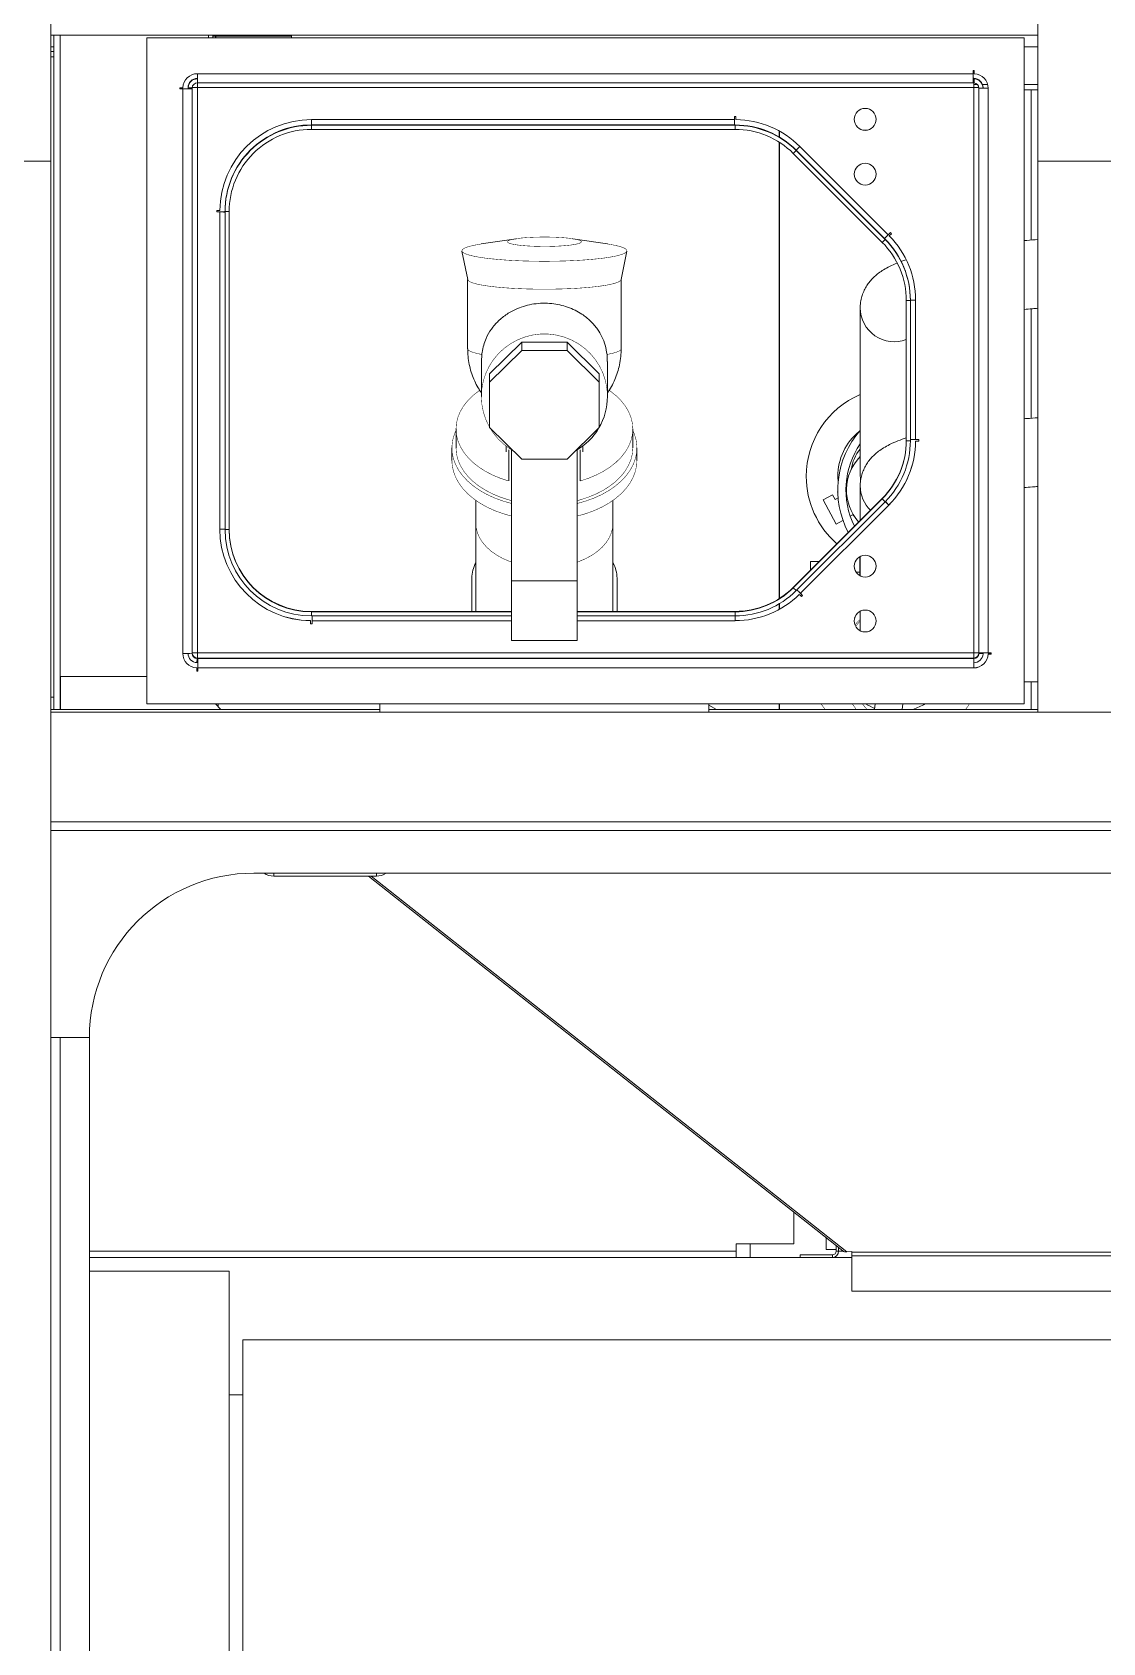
# Model space of a CAD drawing. Header units: millimetres. Extents: x -16985 to -606, y 2122 to 9380.
# Drawn here: x -16690 to -16300, y 5258 to 5845 of the extents above; entities that cross this region are included whole.
import ezdxf

# ---------------------------------------------------------------- set-up
doc = ezdxf.new("R2010")
doc.units = ezdxf.units.MM
for name, pattern in [('K5LT32768', [0]), ('K5LT32769', [0]), ('K5LT_THIN', [0])]:
    doc.linetypes.add(name, pattern=pattern)

msp = doc.modelspace()

# ---------------------------------------------------------------- linework, layer by layer
at = {"color": 7, "linetype": 'K5LT_THIN', "lineweight": 18}
for p, q in [((-16683.55, 5798.19), (-16683.55, 6078.19)), ((-16323.55, 5798.19), (-16323.55, 6078.19)), ((-16323.55, 5844.19), (-16683.55, 5844.19)), ((-16682.55, 5844.19), (-16682.55, 5838.19)), ((-16328.55, 5843.2), (-16648.55, 5843.2)), ((-16648.55, 5843.19), (-16648.55, 5843.2)), ((-16328.55, 5843.19), (-16648.55, 5843.19)), ((-16648.55, 5843.19), (-16648.55, 5600.2)), ((-16626.05, 5844.19), (-16626.05, 5843.2)), ((-16624.55, 5843.79), (-16623.55, 5843.79)), ((-16624.55, 5843.2), (-16624.55, 5843.79)), ((-16623.55, 5843.79), (-16623.59, 5844.19)), ((-16623.55, 5843.2), (-16623.55, 5843.79)), ((-16623.37, 5843.79), (-16623.41, 5844.19)), ((-16623.37, 5843.79), (-16623.37, 5843.2)), ((-16595.77, 5843.79), (-16623.37, 5843.79)), ((-16595.8, 5844.19), (-16595.77, 5843.79)), ((-16595.77, 5843.2), (-16595.77, 5843.79)), ((-16328.55, 5843.19), (-16328.55, 5843.2)), ((-16328.55, 5600.2), (-16328.55, 5843.19)), ((-16682.55, 5838.19), (-16683.55, 5838.19)), ((-16682.55, 5836.19), (-16683.55, 5836.19)), ((-16682.55, 5836.19), (-16682.55, 5838.19)), ((-16682.55, 5602.69), (-16682.55, 5836.19)), ((-16347.16, 5830.09), (-16630.15, 5830.09)), ((-16630.15, 5826.72), (-16630.15, 5830.09)), ((-16346.75, 5831.21), (-16347.16, 5831.21)), ((-16347.16, 5831.21), (-16347.16, 5830.09)), ((-16347.16, 5830.09), (-16347.16, 5826.72)), ((-16346.75, 5830.08), (-16346.75, 5831.21)), ((-16635.45, 5825), (-16636.58, 5825)), ((-16636.58, 5825), (-16636.58, 5824.58)), ((-16636.58, 5824.6), (-16635.45, 5824.6)), ((-16636.58, 5824.58), (-16635.45, 5824.58)), ((-16635.45, 5824.58), (-16635.45, 5824.6)), ((-16635.45, 5824.58), (-16635.45, 5618.6)), ((-16633.55, 5825.03), (-16633.55, 5825.03)), ((-16632.05, 5824.94), (-16633.55, 5825.03)), ((-16633.55, 5824.83), (-16633.55, 5825.01)), ((-16632.05, 5824.83), (-16633.55, 5824.83)), ((-16633.55, 5824.83), (-16633.55, 5824.62)), ((-16632.05, 5824.62), (-16633.55, 5824.62)), ((-16632.05, 5824.62), (-16633.55, 5824.62)), ((-16633.55, 5824.62), (-16633.55, 5824.62)), ((-16632.05, 5824.83), (-16632.05, 5824.62)), ((-16632.05, 5618.63), (-16632.05, 5824.62)), ((-16632.05, 5824.62), (-16632.05, 5824.62)), ((-16630.15, 5826.72), (-16347.16, 5826.72)), ((-16630.15, 5826.72), (-16630.15, 5825.03)), ((-16630.15, 5825.03), (-16346.95, 5825.03)), ((-16630.15, 5618.85), (-16630.15, 5825.03)), ((-16346.95, 5828.41), (-16347.16, 5828.41)), ((-16346.95, 5828.23), (-16347.16, 5828.23)), ((-16346.95, 5826.73), (-16347.16, 5826.73)), ((-16346.95, 5828.23), (-16346.95, 5828.41)), ((-16346.95, 5826.73), (-16346.95, 5828.23)), ((-16346.95, 5826.73), (-16346.95, 5825.03)), ((-16346.95, 5826.19), (-16345.63, 5826.19)), ((-16346.95, 5825.03), (-16346.95, 5618.85)), ((-16346.84, 5826.72), (-16346.75, 5828.22)), ((-16346.84, 5826.72), (-16346.75, 5828.22)), ((-16346.84, 5826.72), (-16346.84, 5826.72)), ((-16346.75, 5828.22), (-16346.75, 5828.22)), ((-16345.05, 5824.82), (-16345.05, 5618.84)), ((-16345.05, 5824.82), (-16343.55, 5824.82)), ((-16343.76, 5826.19), (-16341.84, 5826.19)), ((-16343.55, 5825.01), (-16343.55, 5824.82)), ((-16341.65, 5618.81), (-16341.65, 5824.79)), ((-16328.55, 5826.19), (-16323.55, 5826.19)), ((-16328.55, 5824.19), (-16325.95, 5824.19)), ((-16325.95, 5824.19), (-16323.55, 5824.19)), ((-16434.26, 5813.33), (-16588.55, 5813.33)), ((-16588.55, 5811.41), (-16588.55, 5813.33)), ((-16588.55, 5811.41), (-16588.55, 5811.28)), ((-16588.55, 5811.41), (-16433.98, 5811.41)), ((-16588.55, 5811.28), (-16588.55, 5809.78)), ((-16433.98, 5811.28), (-16588.55, 5811.28)), ((-16434.26, 5814.46), (-16433.7, 5814.46)), ((-16434.26, 5813.33), (-16434.26, 5814.46)), ((-16434.26, 5811.45), (-16434.26, 5813.33)), ((-16434.26, 5811.45), (-16433.98, 5811.45)), ((-16433.98, 5811.45), (-16433.98, 5811.41)), ((-16433.98, 5811.41), (-16433.98, 5811.28)), ((-16433.98, 5811.28), (-16433.98, 5809.78)), ((-16433.7, 5814.46), (-16433.7, 5813.33)), ((-16433.98, 5809.78), (-16588.55, 5809.78)), ((-16417.77, 5806.92), (-16417.77, 5809.14)), ((-16417.77, 5638.68), (-16417.77, 5805.03)), ((-16411.71, 5802.06), (-16412.77, 5801)), ((-16380.34, 5768.57), (-16412.77, 5801)), ((-16411.71, 5802.19), (-16411.71, 5802.06)), ((-16411.71, 5802.19), (-16379.28, 5769.76)), ((-16379.28, 5769.63), (-16411.71, 5802.06)), ((-16378.14, 5771.33), (-16410.36, 5803.55)), ((-16683.55, 5798.19), (-16743.55, 5798.19)), ((-16683.55, 4884.58), (-16683.55, 5798.19)), ((-16283.55, 5798.19), (-16323.55, 5798.19)), ((-16323.55, 5597.21), (-16323.55, 5798.19)), ((-16623.08, 5780.22), (-16621.95, 5780.22)), ((-16623.08, 5779.65), (-16623.08, 5780.22)), ((-16621.95, 5779.67), (-16623.08, 5779.67)), ((-16621.95, 5779.65), (-16623.08, 5779.65)), ((-16621.95, 5779.65), (-16621.95, 5779.67)), ((-16621.95, 5779.65), (-16621.95, 5663.94)), ((-16620.08, 5779.64), (-16620.08, 5779.92)), ((-16620.08, 5779.92), (-16620.05, 5779.92)), ((-16620.05, 5779.92), (-16620.05, 5779.78)), ((-16620.05, 5779.78), (-16618.55, 5779.78)), ((-16620.05, 5779.78), (-16620.05, 5663.79)), ((-16618.55, 5779.78), (-16618.55, 5663.79)), ((-16513.91, 5769.9), (-16526.63, 5767.97)), ((-16480.48, 5767.97), (-16493.2, 5769.9)), ((-16379.46, 5769.99), (-16379.26, 5769.79)), ((-16378.14, 5771.33), (-16377.34, 5772.12)), ((-16376.95, 5771.73), (-16377.74, 5770.94)), ((-16376.94, 5771.72), (-16377.74, 5770.93)), ((-16377.74, 5770.93), (-16377.74, 5770.94)), ((-16377.34, 5772.12), (-16376.94, 5771.72)), ((-16533.65, 5765.4), (-16531.54, 5754.96)), ((-16475.56, 5754.96), (-16473.46, 5765.4)), ((-16379.28, 5769.63), (-16380.34, 5768.57)), ((-16379.28, 5769.76), (-16379.28, 5769.63)), ((-16371.7, 5762.21), (-16373.55, 5761.54)), ((-16531.55, 5755), (-16531.55, 5729.73)), ((-16475.55, 5729.73), (-16475.55, 5755)), ((-16370.05, 5747.36), (-16371.55, 5747.36)), ((-16371.55, 5696.22), (-16371.55, 5747.36)), ((-16370.05, 5747.49), (-16370.05, 5747.36)), ((-16370.05, 5696.22), (-16370.05, 5747.36)), ((-16368.15, 5696.65), (-16368.15, 5747.51)), ((-16388.35, 5744.68), (-16388.35, 5684.23)), ((-16511.84, 5732.19), (-16523.55, 5720.57)), ((-16511.84, 5729.13), (-16523.55, 5717.51)), ((-16511.84, 5732.19), (-16511.84, 5729.13)), ((-16495.27, 5732.19), (-16511.84, 5732.19)), ((-16495.27, 5729.13), (-16511.84, 5729.13)), ((-16495.27, 5732.19), (-16495.27, 5729.13)), ((-16483.55, 5720.57), (-16495.27, 5732.19)), ((-16483.55, 5717.51), (-16495.27, 5729.13)), ((-16526.55, 5725.13), (-16526.55, 5712.35)), ((-16526.48, 5725.13), (-16526.4, 5727.67)), ((-16480.7, 5727.67), (-16480.63, 5725.13)), ((-16480.55, 5712.35), (-16480.55, 5725.13)), ((-16523.55, 5720.57), (-16523.55, 5717.51)), ((-16523.55, 5717.51), (-16523.55, 5701.08)), ((-16483.55, 5720.57), (-16483.55, 5717.51)), ((-16483.55, 5701.08), (-16483.55, 5717.51)), ((-16535.8, 5700.48), (-16535.8, 5693.59)), ((-16523.55, 5701.08), (-16511.84, 5689.46)), ((-16495.27, 5689.46), (-16483.55, 5701.08)), ((-16471.3, 5693.59), (-16471.3, 5700.48)), ((-16537.3, 5693.59), (-16537.3, 5688.99)), ((-16517.55, 5694.25), (-16517.55, 5692.17)), ((-16489.55, 5692.17), (-16489.55, 5694.25)), ((-16469.8, 5688.99), (-16469.8, 5693.59)), ((-16370.05, 5696.22), (-16371.55, 5696.22)), ((-16370.03, 5696.63), (-16370.03, 5696.35)), ((-16367.03, 5696.1), (-16368.16, 5696.1)), ((-16368.16, 5696.08), (-16368.16, 5696.1)), ((-16367.03, 5696.08), (-16368.16, 5696.08)), ((-16368.15, 5696.65), (-16367.03, 5696.65)), ((-16367.03, 5696.65), (-16367.03, 5696.08)), ((-16516.55, 5692.89), (-16516.55, 5681.51)), ((-16515.55, 5645.13), (-16515.55, 5692.89)), ((-16511.84, 5689.46), (-16495.27, 5689.46)), ((-16491.55, 5645.13), (-16491.55, 5692.89)), ((-16490.55, 5692.89), (-16490.55, 5681.51)), ((-16396.55, 5683.19), (-16396.44, 5680.97)), ((-16393.31, 5681.98), (-16393.18, 5680.69)), ((-16388.35, 5684.23), (-16388.35, 5683.19)), ((-16401.93, 5674.59), (-16398.43, 5676.51)), ((-16397.46, 5674.76), (-16398.43, 5676.51)), ((-16396.67, 5677.47), (-16396.55, 5677.54)), ((-16396.67, 5677.47), (-16396.54, 5677.23)), ((-16393.54, 5679.19), (-16393.42, 5679.26)), ((-16393.34, 5678.91), (-16393.52, 5679.71)), ((-16388.35, 5679.68), (-16388.35, 5667.12)), ((-16528.55, 5674.42), (-16528.55, 5646.01)), ((-16478.55, 5646.01), (-16478.55, 5674.42)), ((-16380.34, 5675.14), (-16412.77, 5642.71)), ((-16412.77, 5642.58), (-16380.34, 5675)), ((-16411.71, 5641.52), (-16379.28, 5673.94)), ((-16410.16, 5640.53), (-16377.94, 5672.75)), ((-16401.93, 5674.59), (-16397.12, 5665.82)), ((-16397.46, 5674.76), (-16396.43, 5675.33)), ((-16380.34, 5675.14), (-16380.34, 5675)), ((-16379.28, 5673.94), (-16380.34, 5675)), ((-16377.94, 5672.75), (-16377.94, 5672.77)), ((-16528.55, 5666.01), (-16528.55, 5646.01)), ((-16478.55, 5646.01), (-16478.55, 5666.01)), ((-16397.12, 5665.82), (-16394.72, 5667.14)), ((-16391.99, 5668.63), (-16390.89, 5669.24)), ((-16620.05, 5663.79), (-16618.55, 5663.79)), ((-16388.55, 5653.91), (-16388.55, 5647)), ((-16388.35, 5654.02), (-16388.35, 5646.89)), ((-16403.29, 5652.19), (-16406.55, 5652.19)), ((-16406.55, 5652.19), (-16406.55, 5648.92)), ((-16389.85, 5648.19), (-16388.55, 5648.19)), ((-16530.05, 5646.01), (-16530.05, 5633.92)), ((-16528.55, 5646.01), (-16528.55, 5633.92)), ((-16515.55, 5645.13), (-16491.55, 5645.13)), ((-16515.55, 5623.31), (-16515.55, 5645.13)), ((-16491.55, 5623.31), (-16491.55, 5645.13)), ((-16478.55, 5633.92), (-16478.55, 5646.01)), ((-16477.05, 5633.92), (-16477.05, 5646.01)), ((-16412.77, 5642.71), (-16412.77, 5642.58)), ((-16411.71, 5641.52), (-16412.77, 5642.58)), ((-16417.77, 5634.76), (-16417.77, 5636.78)), ((-16410.56, 5640.13), (-16410.56, 5640.14)), ((-16409.77, 5639.35), (-16410.56, 5640.14)), ((-16409.77, 5639.33), (-16410.56, 5640.13)), ((-16410.16, 5640.53), (-16409.37, 5639.73)), ((-16409.38, 5639.74), (-16409.77, 5639.35)), ((-16409.37, 5639.73), (-16409.77, 5639.33)), ((-16409.77, 5639.33), (-16409.77, 5639.35)), ((-16588.84, 5630.55), (-16588.84, 5630.56)), ((-16588.84, 5629.42), (-16588.84, 5630.55)), ((-16588.27, 5629.44), (-16588.84, 5629.44)), ((-16588.27, 5629.42), (-16588.84, 5629.42)), ((-16588.55, 5633.92), (-16588.55, 5633.79)), ((-16515.55, 5633.92), (-16588.55, 5633.92)), ((-16588.55, 5632.29), (-16588.55, 5633.79)), ((-16588.55, 5633.79), (-16515.55, 5633.79)), ((-16588.55, 5632.29), (-16515.55, 5632.29)), ((-16588.27, 5632.29), (-16588.27, 5630.54)), ((-16588.27, 5630.54), (-16588.27, 5629.42)), ((-16433.98, 5633.92), (-16491.55, 5633.92)), ((-16491.55, 5633.79), (-16433.98, 5633.79)), ((-16491.55, 5632.29), (-16433.98, 5632.29)), ((-16433.98, 5633.92), (-16433.98, 5633.79)), ((-16433.98, 5632.29), (-16433.98, 5633.79)), ((-16433.98, 5632.29), (-16433.98, 5630.54)), ((-16389.67, 5632.96), (-16390.38, 5631.63)), ((-16388.35, 5634.02), (-16388.35, 5626.89)), ((-16515.55, 5623.31), (-16491.55, 5623.31)), ((-16346.95, 5618.85), (-16630.15, 5618.85)), ((-16630.15, 5618.85), (-16630.15, 5616.93)), ((-16346.95, 5618.85), (-16346.95, 5616.93)), ((-16345.06, 5618.52), (-16345.06, 5618.52)), ((-16345.06, 5618.52), (-16343.56, 5618.43)), ((-16345.06, 5618.52), (-16343.56, 5618.43)), ((-16345.05, 5618.64), (-16345.05, 5618.84)), ((-16345.05, 5618.64), (-16343.55, 5618.64)), ((-16343.56, 5618.43), (-16343.56, 5618.43)), ((-16343.55, 5618.64), (-16343.55, 5618.81)), ((-16341.66, 5618.39), (-16341.66, 5618.41)), ((-16341.66, 5618.41), (-16340.53, 5618.41)), ((-16341.66, 5618.39), (-16340.53, 5618.39)), ((-16340.53, 5618.81), (-16341.65, 5618.81)), ((-16340.53, 5618.39), (-16340.53, 5618.81)), ((-16630.27, 5616.74), (-16630.36, 5615.24)), ((-16630.36, 5613.3), (-16630.36, 5613.32)), ((-16630.36, 5613.3), (-16630.36, 5612.17)), ((-16630.36, 5612.19), (-16629.95, 5612.19)), ((-16630.36, 5612.17), (-16629.95, 5612.17)), ((-16630.27, 5616.74), (-16630.27, 5616.74)), ((-16630.15, 5616.74), (-16630.15, 5616.93)), ((-16630.15, 5616.93), (-16346.95, 5616.93)), ((-16630.15, 5616.74), (-16629.95, 5616.74)), ((-16630.15, 5616.74), (-16630.15, 5615.24)), ((-16630.15, 5615.24), (-16629.95, 5615.24)), ((-16629.95, 5616.74), (-16629.95, 5616.73)), ((-16346.95, 5616.73), (-16629.95, 5616.73)), ((-16629.95, 5613.3), (-16629.95, 5616.73)), ((-16629.95, 5612.17), (-16629.95, 5613.3)), ((-16629.95, 5613.3), (-16346.95, 5613.3)), ((-16346.95, 5616.93), (-16346.95, 5616.73)), ((-16346.95, 5613.3), (-16346.95, 5616.73)), ((-16680.05, 5598.19), (-16680.05, 5610.19)), ((-16680.05, 5610.19), (-16648.55, 5610.19)), ((-16323.55, 5608.19), (-16328.55, 5608.19)), ((-16682.55, 5602.69), (-16683.55, 5602.69)), ((-16682.55, 5598.19), (-16682.55, 5602.69)), ((-16648.55, 5600.2), (-16328.55, 5600.2)), ((-16623.57, 5600.2), (-16621.55, 5598.19)), ((-16623.55, 5600.2), (-16623.55, 5600.19)), ((-16622.55, 5599.19), (-16622.55, 5600.2)), ((-16563.55, 5600.2), (-16563.55, 5597.21)), ((-16443.55, 5600.2), (-16443.55, 5597.21)), ((-16440.75, 5598.19), (-16443.55, 5599.76)), ((-16440.75, 5598.19), (-16443.55, 5599.76)), ((-16417.77, 5598.19), (-16417.77, 5600.2)), ((-16382.87, 5600.2), (-16383.09, 5598.19)), ((-16372.81, 5600.2), (-16373.03, 5598.19)), ((-16683.55, 5598.19), (-16563.55, 5598.19)), ((-16683.55, 5597.21), (-13093.55, 5597.21)), ((-16563.55, 5597.21), (-16443.55, 5597.21)), ((-16443.55, 5598.19), (-16323.55, 5598.19)), ((-16283.55, 5597.21), (-16323.55, 5597.21)), ((-16683.55, 5557.22), (-13093.55, 5557.22)), ((-15353.55, 5554.04), (-16683.55, 5554.04)), ((-16609.55, 5538.45), (-15427.55, 5538.45)), ((-16602.25, 5537.34), (-16564.85, 5537.34)), ((-16567.75, 5537.34), (-16394.74, 5400.68)), ((-16683.55, 5478.47), (-16669.55, 5478.47)), ((-16680.15, 4962.22), (-16680.15, 5478.48)), ((-16669.55, 4962.22), (-16669.55, 5478.48)), ((-16412.55, 5403.19), (-16412.55, 5414.75)), ((-16433.55, 5403.19), (-16412.55, 5403.19)), ((-16433.55, 5400.59), (-16433.55, 5403.19)), ((-16433.55, 5400.59), (-16433.55, 5398.19)), ((-16428.55, 5398.19), (-16428.55, 5403.19)), ((-16400.74, 5401.19), (-16400.74, 5405.42)), ((-16397.18, 5401.19), (-16400.74, 5401.19)), ((-16397.18, 5402.61), (-16397.18, 5400.59)), ((-16397.18, 5400.59), (-16396.24, 5400.59)), ((-16396.24, 5401.87), (-16396.24, 5400.59)), ((-16391.43, 5400.47), (-16393.25, 5400.27)), ((-16391.43, 5400.2), (-16391.43, 5400.47)), ((-16226.55, 5400.2), (-16391.43, 5400.2)), ((-16391.43, 5400.2), (-16391.43, 5398.86)), ((-16669.55, 5398.19), (-16405.13, 5398.19)), ((-16410.23, 5398.19), (-16410.23, 5399.19)), ((-16398.48, 5399.19), (-16410.23, 5399.19)), ((-16398.48, 5398.19), (-16405.13, 5398.19)), ((-16398.48, 5399.19), (-16398.48, 5398.19)), ((-16398.48, 5398.19), (-16397.49, 5398.19)), ((-16397.49, 5398.19), (-16391.43, 5398.19)), ((-16391.43, 5398.86), (-16226.55, 5398.86)), ((-16391.43, 5385.9), (-16391.43, 5398.86)), ((-16618.55, 5393.19), (-16669.55, 5393.19)), ((-16618.55, 5190.19), (-16618.55, 5393.19)), ((-16226.55, 5385.9), (-16391.43, 5385.9)), ((-16613.55, 5218.19), (-16613.55, 5368.19)), ((-16613.55, 5368.19), (-15505.55, 5368.19)), ((-16618.55, 5348.19), (-16613.55, 5348.19))]:
    msp.add_line(p, q, dxfattribs=at)
at = {"color": 8, "linetype": 'K5LT32768', "lineweight": 15, "true_color": 0x808080}
for p, q in [((-16680.15, 5844.19), (-16680.15, 5598.19)), ((-16623.55, 5843.79), (-16623.37, 5843.79)), ((-16683.55, 5839.89), (-16682.55, 5839.89)), ((-16328.55, 5839.89), (-16323.55, 5839.89)), ((-16325.95, 5769.4), (-16325.95, 5824.19)), ((-16417.93, 5807.02), (-16417.93, 5809.23)), ((-16417.93, 5638.58), (-16417.93, 5805.13)), ((-16325.95, 5704.4), (-16325.95, 5744.34)), ((-16417.93, 5634.67), (-16417.93, 5636.69)), ((-16588.27, 5630.54), (-16515.55, 5630.54)), ((-16491.55, 5630.54), (-16433.98, 5630.54)), ((-16325.95, 5598.19), (-16325.95, 5608.19)), ((-16417.93, 5598.19), (-16417.93, 5600.2)), ((-16602.25, 5538.45), (-16602.25, 5537.34)), ((-16566.79, 5537.34), (-16393.25, 5400.27)), ((-16564.85, 5537.34), (-16564.85, 5538.45)), ((-16669.55, 5400.59), (-16433.55, 5400.59)), ((-16396.24, 5400.59), (-16394.61, 5400.59))]:
    msp.add_line(p, q, dxfattribs=at)
at = {"color": 7, "linetype": 'K5LT_THIN', "const_width": 0.18}
for points in [[(-16624.55, 5843.79), (-16624.58, 5844.06), (-16624.61, 5844.19)], [(-16473.45, 5765.5), (-16473.62, 5765.09), (-16474.15, 5764.68), (-16475.02, 5764.28), (-16476.23, 5763.89), (-16477.76, 5763.52), (-16479.59, 5763.18), (-16481.7, 5762.86), (-16484.06, 5762.58), (-16486.66, 5762.33), (-16489.45, 5762.11), (-16492.41, 5761.94), (-16495.5, 5761.8), (-16498.68, 5761.72), (-16501.92, 5761.67), (-16505.18, 5761.67), (-16508.43, 5761.72), (-16511.61, 5761.8), (-16514.7, 5761.94), (-16517.66, 5762.11), (-16520.45, 5762.33), (-16523.05, 5762.58), (-16525.41, 5762.86), (-16527.52, 5763.18), (-16529.35, 5763.52), (-16530.88, 5763.89), (-16532.09, 5764.28), (-16532.96, 5764.68), (-16533.49, 5765.09), (-16533.66, 5765.5), (-16533.49, 5765.92), (-16532.96, 5766.33), (-16532.09, 5766.73), (-16530.88, 5767.11), (-16529.35, 5767.48), (-16527.52, 5767.82), (-16526.63, 5767.97)], [(-16480.48, 5767.97), (-16479.59, 5767.82), (-16477.76, 5767.48), (-16476.23, 5767.11), (-16475.02, 5766.73), (-16474.15, 5766.33), (-16473.62, 5765.92), (-16473.45, 5765.5)], [(-16475.56, 5754.96), (-16475.73, 5754.65), (-16476.26, 5754.26), (-16477.13, 5753.87), (-16478.33, 5753.5), (-16479.85, 5753.15), (-16481.66, 5752.82), (-16483.76, 5752.53), (-16486.1, 5752.26), (-16488.66, 5752.03), (-16491.41, 5751.83), (-16494.31, 5751.68), (-16497.32, 5751.57), (-16500.42, 5751.5), (-16503.55, 5751.48), (-16506.69, 5751.5), (-16509.78, 5751.57), (-16512.8, 5751.68), (-16515.7, 5751.83), (-16518.45, 5752.03), (-16521.01, 5752.26), (-16523.35, 5752.53), (-16525.45, 5752.82), (-16527.26, 5753.15), (-16528.78, 5753.5), (-16529.98, 5753.87), (-16530.85, 5754.26), (-16531.38, 5754.65), (-16531.54, 5754.96)], [(-16480.55, 5712.35), (-16480.74, 5715.21), (-16481.28, 5718.03), (-16482.17, 5720.75), (-16483.4, 5723.34), (-16484.95, 5725.76), (-16486.79, 5727.97), (-16488.89, 5729.93), (-16491.23, 5731.61), (-16493.76, 5732.99), (-16496.45, 5734.05), (-16499.24, 5734.76), (-16502.11, 5735.12), (-16505, 5735.12), (-16507.86, 5734.76), (-16510.66, 5734.05), (-16513.35, 5732.99), (-16515.88, 5731.61), (-16518.21, 5729.93), (-16520.32, 5727.97), (-16522.16, 5725.76), (-16523.71, 5723.34), (-16524.94, 5720.75), (-16525.83, 5718.03), (-16526.37, 5715.21), (-16526.55, 5712.35), (-16526.37, 5709.49), (-16525.83, 5706.68), (-16524.94, 5703.95), (-16523.71, 5701.36), (-16522.16, 5698.94), (-16520.32, 5696.74), (-16518.21, 5694.78), (-16515.88, 5693.09), (-16514.94, 5692.53)], [(-16527.17, 5714.6), (-16527.47, 5714.39), (-16529.6, 5712.71), (-16531.45, 5710.88), (-16533, 5708.94), (-16534.21, 5706.91), (-16535.09, 5704.81), (-16535.63, 5702.66), (-16535.8, 5700.48), (-16535.63, 5698.31), (-16535.09, 5696.16), (-16534.21, 5694.06), (-16533, 5692.03), (-16531.45, 5690.09), (-16529.6, 5688.26), (-16527.47, 5686.58), (-16525.06, 5685.04), (-16522.43, 5683.67), (-16519.58, 5682.49), (-16516.55, 5681.51)], [(-16490.55, 5681.51), (-16487.53, 5682.49), (-16484.68, 5683.67), (-16482.04, 5685.04), (-16479.64, 5686.58), (-16477.5, 5688.26), (-16475.65, 5690.09), (-16474.11, 5692.03), (-16472.89, 5694.06), (-16472.01, 5696.16), (-16471.48, 5698.31), (-16471.3, 5700.48), (-16471.48, 5702.66), (-16472.01, 5704.81), (-16472.89, 5706.91), (-16474.11, 5708.94), (-16475.65, 5710.88), (-16477.5, 5712.71), (-16479.64, 5714.39), (-16479.94, 5714.6)], [(-16535.8, 5699.99), (-16536.4, 5698.57), (-16537.02, 5696.38), (-16537.29, 5694.15), (-16537.2, 5691.92), (-16536.76, 5689.7), (-16535.96, 5687.53), (-16534.82, 5685.42), (-16533.34, 5683.39), (-16531.56, 5681.48), (-16529.47, 5679.69), (-16527.11, 5678.05), (-16524.5, 5676.58), (-16521.67, 5675.29), (-16518.64, 5674.19), (-16515.55, 5673.31)], [(-16491.55, 5673.31), (-16488.46, 5674.19), (-16485.44, 5675.29), (-16482.61, 5676.58), (-16480, 5678.05), (-16477.64, 5679.69), (-16475.55, 5681.48), (-16473.76, 5683.39), (-16472.29, 5685.42), (-16471.15, 5687.53), (-16470.35, 5689.7), (-16469.9, 5691.92), (-16469.82, 5694.15), (-16470.08, 5696.38), (-16470.71, 5698.57), (-16471.3, 5699.99)], [(-16535.8, 5693.59), (-16535.63, 5691.42), (-16535.1, 5689.28), (-16534.23, 5687.18), (-16533.02, 5685.16), (-16531.48, 5683.23), (-16529.65, 5681.41), (-16527.52, 5679.72), (-16525.13, 5678.19), (-16522.51, 5676.82), (-16519.68, 5675.64), (-16516.67, 5674.65), (-16515.55, 5674.35)], [(-16491.55, 5674.35), (-16490.44, 5674.65), (-16487.43, 5675.64), (-16484.6, 5676.82), (-16481.97, 5678.19), (-16479.59, 5679.72), (-16477.46, 5681.41), (-16475.62, 5683.23), (-16474.09, 5685.16), (-16472.88, 5687.18), (-16472.01, 5689.28), (-16471.48, 5691.42), (-16471.3, 5693.59)], [(-16537.3, 5688.99), (-16537.2, 5687.32), (-16536.76, 5685.1), (-16535.96, 5682.93), (-16534.82, 5680.82), (-16533.34, 5678.8), (-16531.56, 5676.88), (-16529.47, 5675.1), (-16527.11, 5673.46), (-16524.5, 5671.98), (-16521.67, 5670.69), (-16518.64, 5669.59), (-16515.55, 5668.72)], [(-16491.55, 5668.72), (-16488.46, 5669.59), (-16485.44, 5670.69), (-16482.61, 5671.98), (-16480, 5673.46), (-16477.64, 5675.1), (-16475.55, 5676.88), (-16473.76, 5678.8), (-16472.29, 5680.82), (-16471.15, 5682.93), (-16470.35, 5685.1), (-16469.9, 5687.32), (-16469.8, 5688.99)], [(-16393.18, 5680.69), (-16393.31, 5681.91), (-16393.31, 5681.98)], [(-16388.35, 5683.19), (-16388.31, 5682.13), (-16388.29, 5681.93)], [(-16528.55, 5666.01), (-16528.46, 5664.59), (-16528.02, 5662.7), (-16527.24, 5660.87), (-16526.12, 5659.1), (-16524.69, 5657.43), (-16522.97, 5655.89), (-16520.97, 5654.48), (-16518.72, 5653.24), (-16516.27, 5652.18), (-16515.55, 5651.92)], [(-16491.55, 5651.92), (-16490.84, 5652.18), (-16488.38, 5653.24), (-16486.14, 5654.48), (-16484.14, 5655.89), (-16482.41, 5657.43), (-16480.98, 5659.1), (-16479.87, 5660.87), (-16479.09, 5662.7), (-16478.65, 5664.59), (-16478.55, 5666.01)], [(-16391.13, 5669.11), (-16390.4, 5668.34), (-16390.14, 5668.08)], [(-16388.35, 5631.14), (-16389.98, 5629.34), (-16390.27, 5628.97)], [(-16388.35, 5630.43), (-16389.08, 5629.65), (-16390.02, 5628.46)], [(-16402.62, 5600.2), (-16401.85, 5599.08), (-16401.17, 5598.19)], [(-16391.22, 5600.2), (-16390.9, 5599.72), (-16389.8, 5598.19)], [(-16387.56, 5600.2), (-16387.09, 5599.58), (-16385.91, 5598.19)], [(-16376.55, 5600.2), (-16375.94, 5600.19), (-16375.16, 5600.2)], [(-16349.94, 5598.19), (-16349.26, 5599.08), (-16348.49, 5600.2)]]:
    msp.add_lwpolyline(points, dxfattribs=at)
msp.add_lwpolyline([(-16490.04, 5768.79), (-16490.21, 5768.52), (-16490.73, 5768.25), (-16491.59, 5767.99), (-16492.75, 5767.76), (-16494.19, 5767.55), (-16495.88, 5767.38), (-16497.76, 5767.24), (-16499.79, 5767.14), (-16501.93, 5767.08), (-16504.1, 5767.07), (-16506.26, 5767.11), (-16508.35, 5767.18), (-16510.31, 5767.3), (-16512.1, 5767.46), (-16513.67, 5767.65), (-16514.98, 5767.87), (-16515.99, 5768.12), (-16516.68, 5768.38), (-16517.03, 5768.65), (-16517.03, 5768.93), (-16516.68, 5769.21), (-16515.99, 5769.47), (-16514.98, 5769.71), (-16513.67, 5769.94), (-16512.1, 5770.13), (-16510.31, 5770.29), (-16508.35, 5770.4), (-16506.26, 5770.48), (-16504.1, 5770.51), (-16501.93, 5770.5), (-16499.79, 5770.45), (-16497.76, 5770.35), (-16495.88, 5770.21), (-16494.19, 5770.04), (-16492.75, 5769.83), (-16491.59, 5769.59), (-16490.73, 5769.34), (-16490.21, 5769.07)], close=True, dxfattribs=at)
at = {"color": 8, "linetype": 'K5LT32769', "true_color": 0x808080, "const_width": 0.18}
for points in [[(-16526.4, 5727.67), (-16528.19, 5728.04), (-16529.61, 5728.43), (-16530.66, 5728.84), (-16531.31, 5729.26), (-16531.55, 5729.69), (-16531.55, 5729.73)], [(-16475.55, 5729.73), (-16475.56, 5729.69), (-16475.8, 5729.26), (-16476.45, 5728.84), (-16477.5, 5728.43), (-16478.92, 5728.04), (-16480.7, 5727.67)], [(-16388.35, 5684.23), (-16388.31, 5683.19), (-16388.18, 5682.18)]]:
    msp.add_lwpolyline(points, dxfattribs=at)
at = {"color": 7, "linetype": 'K5LT_THIN', "lineweight": 18}
for centre in [(-16386.55, 5813.43), (-16386.55, 5793.44), (-16386.55, 5650.44), (-16386.55, 5630.44)]:
    msp.add_circle(centre, 4, dxfattribs=at)
for centre, radius, start, end in [((-16630.15, 5824.79), 5.3, 89.99851, 177.75459), ((-16346.95, 5824.79), 5.3, 0.00149, 87.75789), ((-16634.6, 5905.78), 81.2, 269.4003, 271.79964), ((-16634.98, 5869.97), 45.38, 269.4003, 271.79964), ((-16630.15, 5825.01), 3.4, 89.99843, 179.99843), ((-16630.15, 5824.82), 3.4, 89.99856, 176.4994), ((-16630.15, 5824.83), 3.4, 176.50091, 180), ((-16630.15, 5824.82), 1.9, 89.99856, 176.4994), ((-16630.63, 5779.66), 45.38, 89.4003, 91.79964), ((-16630.15, 5824.83), 1.9, 176.50091, 180), ((-16630.22, 5547.77), 277.28, 89.98682, 90.37678), ((-16346.95, 5825.01), 3.4, 0.00157, 90.00157), ((-16346.95, 5824.82), 3.4, 86.50129, 90), ((-16346.95, 5824.83), 1.9, 86.50129, 90), ((-16346.89, 5547.77), 277.28, 89.62322, 90.01318), ((-16346.51, 5771.82), 53.22, 88.44043, 90.47569), ((-16346.95, 5824.82), 1.9, 0.00144, 86.50279), ((-16346.95, 5824.82), 3.4, 0.00144, 86.50279), ((-16342.5, 5905.99), 81.2, 268.20036, 270.5997), ((-16342.13, 5870.18), 45.38, 268.20036, 270.5997), ((-16588.56, 5779.94), 33.4, 89.99834, 179.5139), ((-16588.56, 5779.92), 31.5, 89.99843, 179.99843), ((-16588.56, 5779.78), 31.5, 89.99843, 179.99843), ((-16433.98, 5779.91), 31.5, 45.00195, 90.00027), ((-16433.98, 5779.78), 31.5, 45.00195, 90.00027), ((-16433.98, 5779.93), 33.4, 45.00194, 89.51568), ((-16386.55, 5813.45), 4, 180.00233, 359.99767), ((-16588.56, 5779.78), 30, 89.99843, 179.99843), ((-16433.98, 5779.78), 30, 45.00195, 90.00027), ((-16142.45, 5535.51), 378.99, 134.98393, 135.27498), ((-16364.09, 5756.61), 65.92, 134.58771, 136.25145), ((-16386.55, 5793.45), 4, 180.00233, 359.99767), ((-16621.87, 5507.47), 272.2, 89.62279, 90.01697), ((-16621.59, 5715.35), 64.3, 88.65983, 90.32858), ((-16620.08, 5779.83), 0.0911, 74.2845, 91.69701), ((-16312.73, 5705.4), 92.87, 134.77262, 135.93515), ((-16401.55, 5747.51), 33.4, 0.00026, 44.51732), ((-16401.55, 5747.36), 30, 0.00027, 45.00195), ((-16379.14, 5769.67), 0.168, 134.48135, 144.66202), ((-16401.55, 5747.49), 31.5, 0.00027, 45.00195), ((-16401.55, 5747.36), 31.5, 0.00027, 45.00195), ((-16368.25, 5480.75), 266.78, 89.97926, 90.38732), ((-16368.63, 5702.14), 45.38, 89.4003, 91.79964), ((-16503.34, 5712.39), 22.79, 299.34665, 359.90466), ((-16375.55, 5683.19), 32.5, 113.19403, 180), ((-16363.55, 5678.19), 33, 138.7218, 207.88264), ((-16375.55, 5683.19), 21, 128.69723, 180), ((-16363.55, 5678.19), 30, 145.75783, 206.10953), ((-16401.55, 5696.35), 30, 314.99805, 359.99973), ((-16401.55, 5696.22), 30, 314.99805, 359.99973), ((-16401.55, 5696.22), 31.5, 314.99805, 359.99973), ((-16401.55, 5696.38), 33.4, 314.99806, 359.51509), ((-16401.55, 5696.37), 33.4, 314.99806, 359.51509), ((-16370.03, 5696.26), 0.0911, 88.30299, 105.7155), ((-16368.52, 5632.35), 64.3, 89.67142, 91.34017), ((-16375.85, 5678.19), 17.5, 135.58469, 221.67391), ((-16375.85, 5683.19), 16, 141.37517, 170.93051), ((-16375.55, 5683.19), 32.5, 180, 229.0719), ((-16422.41, 5628.95), 62.42, 44.5634, 46.29462), ((-16657.14, 5393.63), 394.8, 44.99291, 45.25148), ((-16588.56, 5663.96), 33.4, 180.00166, 269.51686), ((-16621.48, 5618.57), 45.38, 88.20036, 90.5997), ((-16588.56, 5663.94), 33.4, 180.00166, 269.51686), ((-16588.56, 5663.79), 31.5, 180.00157, 270.00157), ((-16588.56, 5663.92), 30, 180.00157, 270.00157), ((-16588.56, 5663.79), 30, 180.00157, 270.00157), ((-16518.31, 5645.92), 11.74, 150.71603, 179.54533), ((-16488.79, 5645.92), 11.74, 0.45467, 29.28397), ((-16386.55, 5650.46), 4, 180.00233, 359.99767), ((-16433.98, 5663.93), 30, 269.99973, 314.99805), ((-16433.98, 5663.79), 30, 269.99973, 314.99805), ((-16433.98, 5663.79), 31.5, 269.99973, 314.99805), ((-16485.9, 5565.24), 106.79, 44.82796, 45.78979), ((-16433.98, 5663.96), 33.4, 269.99974, 314.51344), ((-16433.98, 5663.95), 33.4, 269.99974, 314.51344), ((-16386.55, 5630.46), 4, 180.00233, 359.99767), ((-16634.6, 5699.8), 81.2, 269.4003, 271.79964), ((-16630.15, 5618.61), 5.3, 180.00149, 267.75789), ((-16630.15, 5618.6), 5.3, 180.00149, 267.75789), ((-16630.15, 5618.63), 3.4, 180.00144, 266.50279), ((-16630.63, 5573.47), 45.38, 89.4003, 91.79964), ((-16630.15, 5618.83), 1.9, 180.00157, 270.00157), ((-16630.15, 5618.63), 1.9, 180.00144, 266.50279), ((-16346.48, 5573.47), 45.38, 88.20036, 90.5997), ((-16346.95, 5618.83), 1.9, 269.99843, 359.99843), ((-16346.95, 5618.63), 1.9, 269.99856, 356.4994), ((-16346.95, 5618.63), 3.4, 269.99856, 356.4994), ((-16346.95, 5618.61), 5.3, 269.99851, 357.75459), ((-16346.95, 5618.6), 5.3, 269.99851, 357.75459), ((-16346.95, 5618.64), 1.9, 356.50091, 0), ((-16342.5, 5700), 81.2, 268.20036, 270.5997), ((-16346.95, 5618.64), 3.4, 356.50091, 0), ((-16630.15, 5618.64), 3.4, 266.50129, 270), ((-16630.15, 5618.64), 1.9, 266.50129, 270), ((-16375.55, 5618.19), 21, 238.92678, 249.09776), ((-16375.55, 5618.19), 21, 287.75279, 301.07322), ((-16609.56, 5478.46), 59.99, 89.99146, 179.99146), ((-16602.25, 5543.64), 6.3, 235.47343, 270.00292), ((-16564.85, 5543.64), 6.3, 269.99708, 304.52657), ((-16398.57, 5400.51), 2.32, 272.06581, 1.9266), ((-16398.53, 5400.54), 1.36, 272.06581, 1.9266), ((-16393.5, 5402.28), 2.02, 232.11443, 276.94181)]:
    msp.add_arc(centre, radius, start, end, dxfattribs=at)
at = {"color": 8, "linetype": 'K5LT32768', "lineweight": 15, "true_color": 0x808080}
for centre, radius, start, end in [((-16375.88, 5744.78), 12.48, 180.44242, 290.27798), ((-16376.07, 5679.69), 12.28, 180.0242, 225.95185)]:
    msp.add_arc(centre, radius, start, end, dxfattribs=at)
at = {"color": 7, "linetype": 'K5LT_THIN', "lineweight": 18}
for points, knots in [([(-16323.55, 5769.57), (-16324.9, 5769.48), (-16326.59, 5769.37), (-16328.22, 5769.24), (-16328.55, 5769.21)], [0, 0, 0, 0, 0.794311, 1, 1, 1, 1]), ([(-16374.96, 5761), (-16375.86, 5760.62), (-16377.54, 5759.9), (-16379.72, 5758.68), (-16381.56, 5757.44), (-16383.13, 5756.15), (-16384.49, 5754.75), (-16385.68, 5753.23), (-16386.69, 5751.56), (-16387.5, 5749.74), (-16388.08, 5747.75), (-16388.33, 5746.03), (-16388.35, 5744.98), (-16388.35, 5744.68)], [0, 0, 0, 0, 0.155239, 0.28975, 0.400307, 0.496503, 0.583252, 0.663877, 0.74066, 0.81512, 0.88825, 0.967536, 1, 1, 1, 1]), ([(-16526.4, 5727.67), (-16526.37, 5727.92), (-16526.22, 5729.1), (-16525.76, 5731.12), (-16524.69, 5734.02), (-16522.98, 5736.99), (-16520.44, 5739.94), (-16517.28, 5742.48), (-16513.89, 5744.31), (-16510.52, 5745.49), (-16507.39, 5746.16), (-16504.12, 5746.44), (-16500.92, 5746.31), (-16497.89, 5745.81), (-16495.04, 5744.99), (-16492.34, 5743.85), (-16489.46, 5742.19), (-16486.64, 5739.92), (-16484.24, 5737.12), (-16482.5, 5734.16), (-16481.28, 5731.12), (-16480.9, 5728.81), (-16480.7, 5727.67)], [0, 0, 0, 0, 0.010798, 0.052362, 0.094011, 0.158384, 0.222807, 0.289037, 0.355157, 0.400742, 0.446291, 0.492072, 0.537849, 0.579951, 0.622077, 0.666868, 0.711689, 0.777295, 0.842946, 0.895902, 0.948762, 1, 1, 1, 1]), ([(-16328.55, 5744.13), (-16327.57, 5744.21), (-16325.94, 5744.35), (-16324.23, 5744.46), (-16323.55, 5744.51)], [0, 0, 0, 0, 0.605726, 1, 1, 1, 1]), ([(-16531.51, 5729.74), (-16531.52, 5729.29), (-16531.55, 5727.85), (-16531.27, 5725.46), (-16530.7, 5722.62), (-16529.84, 5719.9), (-16528.74, 5717.34), (-16527.64, 5715.28), (-16526.84, 5714.13), (-16526.55, 5713.72)], [0, 0, 0, 0, 0.078593, 0.25247, 0.422662, 0.589366, 0.752689, 0.912666, 1, 1, 1, 1]), ([(-16480.55, 5713.67), (-16480.06, 5714.44), (-16479.05, 5715.99), (-16477.83, 5718.51), (-16476.83, 5721.15), (-16476.09, 5723.98), (-16475.64, 5726.86), (-16475.58, 5728.82), (-16475.55, 5729.73)], [0, 0, 0, 0, 0.160764, 0.325288, 0.490351, 0.655802, 0.838622, 1, 1, 1, 1]), ([(-16323.55, 5704.57), (-16324.9, 5704.48), (-16326.59, 5704.37), (-16328.22, 5704.24), (-16328.55, 5704.21)], [0, 0, 0, 0, 0.794311, 1, 1, 1, 1]), ([(-16371.55, 5697.26), (-16372.58, 5696.91), (-16374.7, 5696.17), (-16377.41, 5694.96), (-16379.72, 5693.68), (-16381.56, 5692.44), (-16383.13, 5691.15), (-16384.49, 5689.75), (-16385.68, 5688.23), (-16386.69, 5686.56), (-16387.5, 5684.74), (-16388.08, 5682.75), (-16388.33, 5681.03), (-16388.35, 5679.98), (-16388.35, 5679.68)], [0, 0, 0, 0, 0.138305, 0.287682, 0.401103, 0.494327, 0.575442, 0.64859, 0.716574, 0.781319, 0.844106, 0.90577, 0.972626, 1, 1, 1, 1]), ([(-16328.55, 5679.13), (-16327.57, 5679.21), (-16325.94, 5679.35), (-16324.23, 5679.46), (-16323.55, 5679.51)], [0, 0, 0, 0, 0.605726, 1, 1, 1, 1])]:
    msp.add_open_spline(points, degree=3, knots=knots, dxfattribs=at)

doc.saveas('drawing.dxf')
